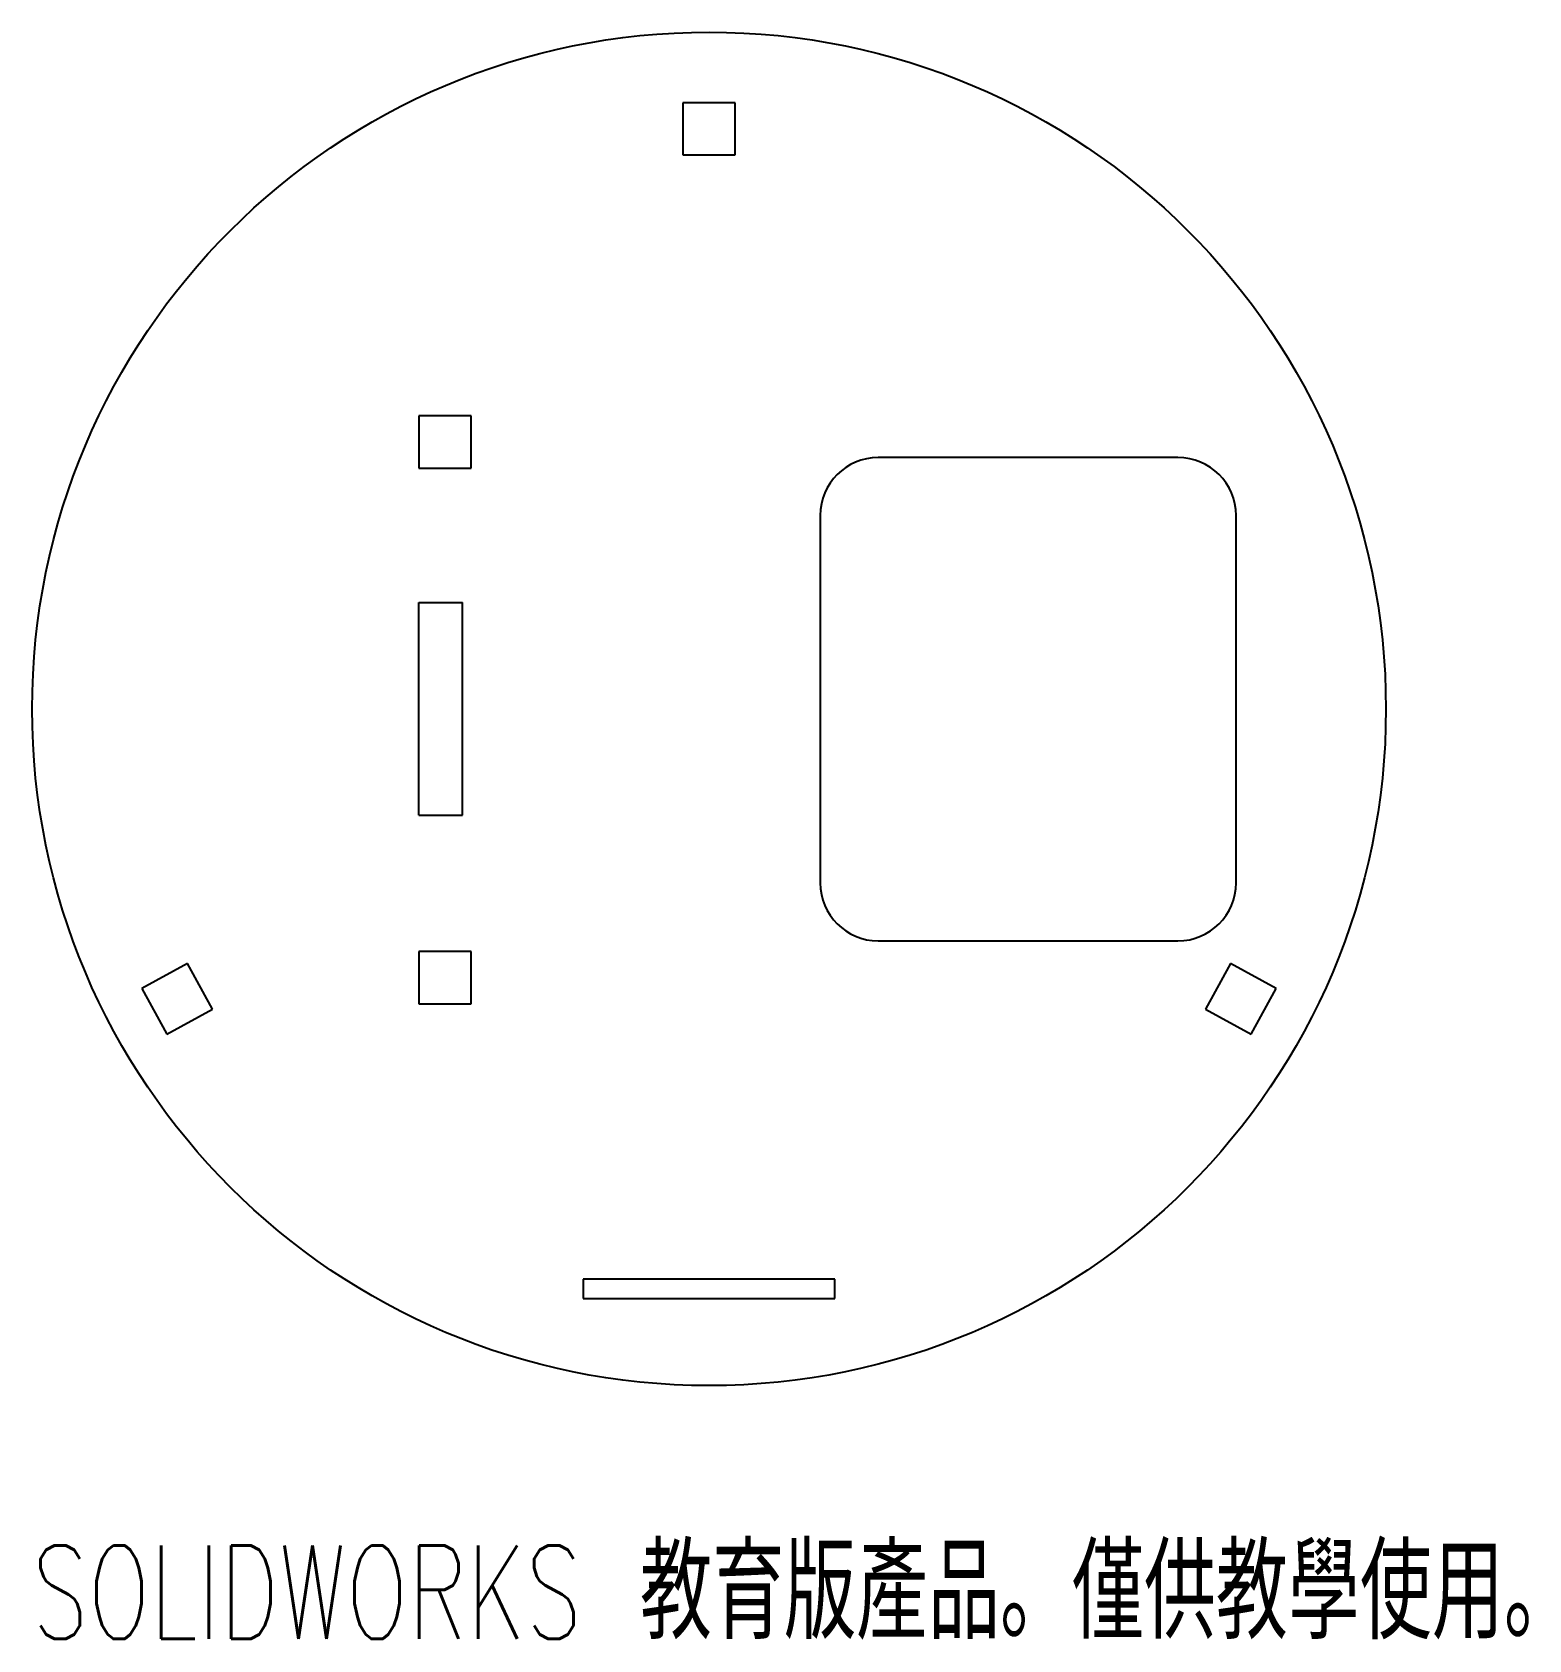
# Model space of a CAD drawing. Header units: millimetres. Extents: x -35 to 42.4, y -48.2 to 35.
import ezdxf

# ---------------------------------------------------------------- set-up
doc = ezdxf.new("R2010")
doc.units = ezdxf.units.MM
doc.styles.add('SLDTEXTSTYLE0', font='TXT', dxfattribs={"width": 0.7, "bigfont": 'bigfont'})

msp = doc.modelspace()

# ---------------------------------------------------------------- linework, layer by layer
at = {"color": 7, "linetype": 'Continuous', "lineweight": 25}
for p, q in [((1.35, 31.35), (-1.35, 31.35)), ((-1.35, 31.35), (-1.35, 28.65)), ((1.35, 28.65), (1.35, 31.35)), ((-1.35, 28.65), (1.35, 28.65)), ((-15, 15.15), (-15, 12.45)), ((-12.3, 15.15), (-15, 15.15)), ((-12.3, 12.45), (-12.3, 15.15)), ((24.25, 13), (8.75, 13)), ((-15, 12.45), (-12.3, 12.45)), ((5.75, 10), (5.75, -9)), ((27.25, -9), (27.25, 10)), ((-15, 5.5), (-12.75, 5.5)), ((-15, -5.5), (-15, 5.5)), ((-12.75, -5.5), (-12.75, 5.5)), ((-15, -5.5), (-12.75, -5.5)), ((8.75, -12), (24.25, -12)), ((-26.961, -13.168), (-29.332, -14.461)), ((-25.668, -15.539), (-26.961, -13.168)), ((-12.3, -12.55), (-15, -12.55)), ((-15, -12.55), (-15, -15.25)), ((-12.3, -15.25), (-12.3, -12.55)), ((26.961, -13.168), (25.668, -15.539)), ((29.332, -14.461), (26.961, -13.168)), ((-29.332, -14.461), (-28.039, -16.832)), ((28.039, -16.832), (29.332, -14.461)), ((-28.039, -16.832), (-25.668, -15.539)), ((-15, -15.25), (-12.3, -15.25)), ((25.668, -15.539), (28.039, -16.832)), ((-6.5, -29.5), (-6.5, -30.5)), ((6.5, -29.5), (-6.5, -29.5)), ((6.5, -30.5), (6.5, -29.5)), ((-6.5, -30.5), (6.5, -30.5))]:
    msp.add_line(p, q, dxfattribs=at)
msp.add_circle((0, 0), 35, dxfattribs=at)
for centre, start, end in [((8.75, 10), 90, 180), ((24.25, 10), 0, 90), ((8.75, -9), 180, 270), ((24.25, -9), 270, 0)]:
    msp.add_arc(centre, 3, start, end, dxfattribs=at)

# ---------------------------------------------------------------- texts
at = {"color": 7, "linetype": 'Continuous', "insert": (-35, -43.27), "char_height": 4.83362, "attachment_point": 1, "style": 'SLDTEXTSTYLE0'}
msp.add_mtext('SOLIDWORKS \\M+18BB3\\M+188E7\\M+194C5產\\M+19569\\M+18142\\M+18BCD\\M+18B9F\\M+18BB3\\M+19B7B\\M+18E67\\M+19770\\M+18142', dxfattribs=at)

doc.saveas('drawing.dxf')
